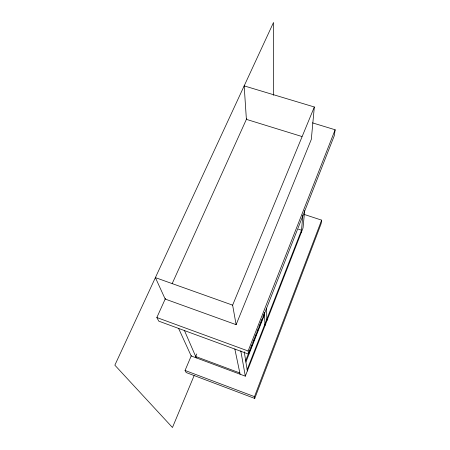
<?xml version="1.0" encoding="UTF-8"?>
<svg xmlns="http://www.w3.org/2000/svg" width="450" height="450" viewBox="0 0 450 450"><rect width="100%" height="100%" fill="white"/><g stroke="black" fill="none" stroke-linecap="round" stroke-linejoin="round"><path stroke-width="0.67" d="M301.326 232.397L302.878 214.926M304.661 210.623L303.041 227.993L245.317 376.161L191.194 355.973L178.639 328.494M301.939 136.519L246.392 119.357L244.17 85.883L314.331 106.987L311.304 139.41L236.115 324.669L165.189 299.064L155.391 277.622L232.627 305.151L236.115 324.669M304.29 214.459L321.632 220.146L321.081 223.802L254.745 398.441L186.176 372.544L185.062 370.457L191.357 355.584M312.441 122.856L335.149 129.774L334.249 135.793L248.558 354.116L158.766 321.142L156.842 317.537L165.504 298.367M254.745 398.441L254.492 396.647L321.632 220.146M247.129 369.703L301.517 230.231L298.446 229.213M245.672 360.647L248.214 354.184M248.974 352.243L250.245 349.014M250.751 347.721L252.017 344.486M252.782 342.551L254.306 338.67M254.812 337.376L256.078 334.147M256.843 332.207L258.368 328.331M258.874 327.037L260.139 323.803M260.651 322.509L261.917 319.281M262.935 316.693L264.201 313.459M245.903 362.07L264.532 314.572M248.558 354.116L248.119 350.989L335.149 129.774M232.627 305.151L314.331 106.987M194.124 375.615L172.463 427.5L114.851 365.175L273.516 22.5L273.606 95.316M196.768 353.953L195.694 356.507L239.839 372.96M172.148 283.669L246.645 118.794M156.842 317.537L248.119 350.989M185.062 370.457L254.492 396.647M184.337 330.306L196.29 357.874M234.833 348.952L240.097 374.214M240.784 350.803L245.317 376.161M244.249 351.793L247.337 370.98M264.437 312.339L265.011 325.614M266.501 308.177L266.918 320.715"/></g></svg>
